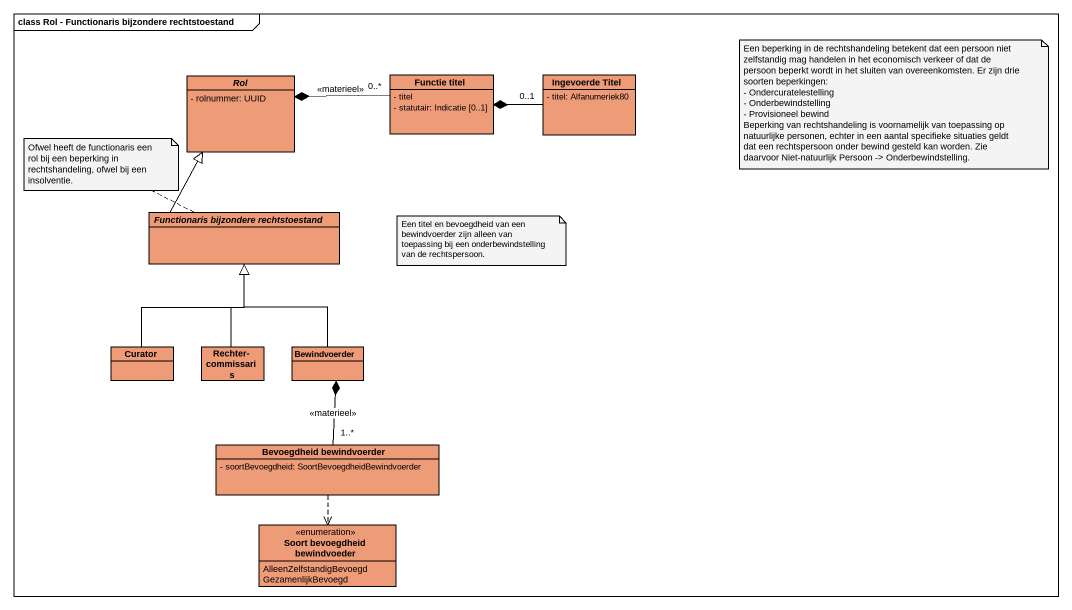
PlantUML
@startuml
mainframe class Rol - Functionaris bijzondere rechtstoestand
hide circle
hide empty members
skinparam classAttributeIconSize 0
abstract class Rol #EE9B78 {
  - rolnummer: UUID
}
class "Functie titel" as Functie_titel #EE9B78 {
  - titel
  - statutair: Indicatie [0..1]
}
class "Ingevoerde Titel" as Ingevoerde_Titel #EE9B78 {
  - titel: Alfanumeriek80
}
abstract class "Functionaris bijzondere rechtstoestand" as Functionaris_bijzondere #EE9B78
class Curator #EE9B78
class "Rechter-commissaris" as Rechter_commissaris #EE9B78
class Bewindvoerder #EE9B78
class "Bevoegdheid bewindvoerder" as Bevoegdheid_bewindvoerder #EE9B78 {
  - soortBevoegdheid: SoortBevoegdheidBewindvoerder
}
enum "Soort bevoegdheid bewindvoeder" as Soort_bevoegdheid #EE9B78 {
  AlleenZelfstandigBevoegd
  GezamenlijkBevoegd
}
Functie_titel "0..*" -left-* Rol : <<materieel>>
Ingevoerde_Titel "0..1" -left-* Functie_titel
Functionaris_bijzondere -up-|> Rol
Curator -up-|> Functionaris_bijzondere
Rechter_commissaris -up-|> Functionaris_bijzondere
Bewindvoerder -up-|> Functionaris_bijzondere
Bevoegdheid_bewindvoerder "1..*" -up-* Bewindvoerder : <<materieel>>
Bevoegdheid_bewindvoerder ..> Soort_bevoegdheid
note as N1
  Een beperking in de rechtshandeling betekent dat een persoon niet zelfstandig mag handelen in het economisch verkeer of dat de persoon beperkt wordt in het sluiten van overeenkomsten. Er zijn drie soorten beperkingen:
  - Ondercuratelestelling
  - Onderbewindstelling
  - Provisioneel bewind
  Beperking van rechtshandeling is voornamelijk van toepassing op natuurlijke personen, echter in een aantal specifieke situaties geldt dat een rechtspersoon onder bewind gesteld kan worden. Zie daarvoor Niet-natuurlijk Persoon -> Onderbewindstelling.
end note
note left of Functionaris_bijzondere : Ofwel heeft de functionaris een rol bij een beperking in rechtshandeling, ofwel bij een insolventie.
note as N3
  Een titel en bevoegdheid van een bewindvoerder zijn alleen van toepassing bij een onderbewindstelling van de rechtspersoon.
end note
@enduml
